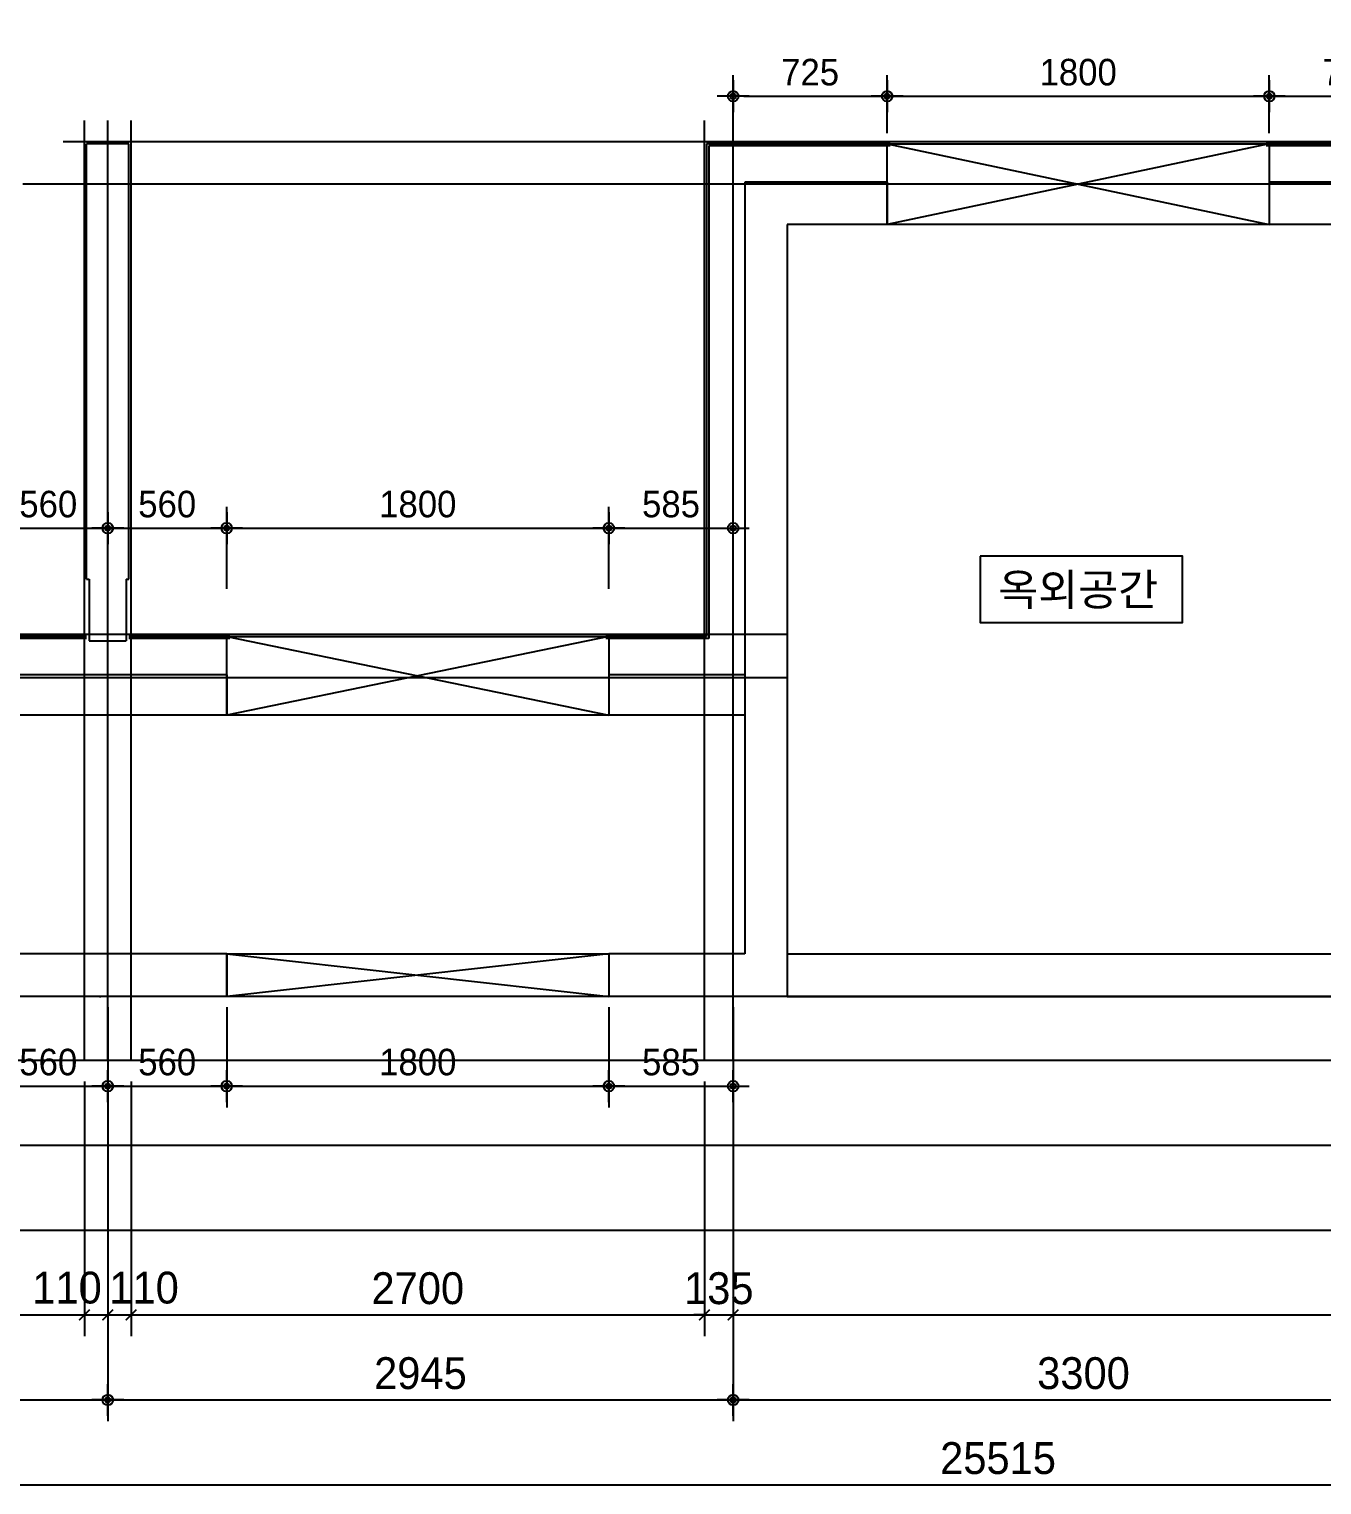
# Model space of a CAD drawing. Header units: millimetres. Extents: x 0 to 92204, y -190080 to 23760.
# Drawn here: x 12728 to 18816, y -183313 to -176458 of the extents above; entities that cross this region are included whole.
import ezdxf
from ezdxf.enums import TextEntityAlignment as Align

# ---------------------------------------------------------------- set-up
doc = ezdxf.new("R2010")
doc.units = ezdxf.units.MM
doc.header["$LTSCALE"] = 100
doc.linetypes.add('AUDIT_D_220706163347-0', pattern=[0])
doc.linetypes.add('CEN', pattern=[62, 60, -1, 0, -1])
doc.layers.get('defpoints').update_dxf_attribs({"color": 139})
for name, color, linetype in [('AA-XXXX-DIMS', 7, 'Continuous'), ('CEN_CON', 1, 'CEN'), ('CEN_WALL', 12, 'CEN'), ('CONC', 2, 'Continuous'), ('DIM', 7, 'AUDIT_D_220706163347-0'), ('ELE3_CON', 7, 'Continuous'), ('MC', 135, 'Continuous'), ('WAL', 3, 'Continuous'), ('WAL_DRY', 7, 'Continuous'), ('실명', 3, 'AUDIT_D_220706163347-0'), ('실명박스', 7, 'AUDIT_D_220706163347-0'), ('창호-open', 4, 'Continuous')]:
    doc.layers.add(name, color=color, linetype=linetype)
doc.styles.add('HAUD01', font='Dotum.ttf')
doc.styles.add('돋움', font='Dotum.ttf')
doc.styles.add('맑은고딕', font='malgun.ttf', dxfattribs={"width": 0.9})
doc.dimstyles.new('DIM-50', dxfattribs={"dimscale": 50, "dimtxt": 3, "dimasz": 1, "dimexe": 2, "dimexo": 2, "dimgap": 1, "dimtad": 1, "dimdec": 0, "dimzin": 0, "dimdsep": 46, "dimtxsty": '맑은고딕', "dimblk1": 'DIMDOT', "dimblk2": 'DIMDOT', "dimsah": 1, "dimcen": 0.09, "dimdle": 2, "dimclrd": 7, "dimclre": 7, "dimclrt": 3, "dimadec": 0, "dimazin": 0, "dimtfac": 1, "dimtdec": 0, "dimtix": 1, "dimtmove": 2, "dimatfit": 3, "dimldrblk": 'DIMDOT', "dimfxl": 1, "dimtolj": 1, "dimtzin": 0, "dimarcsym": 0})
doc.dimstyles.new('MCDIM-50', dxfattribs={"dimscale": 50, "dimtxt": 3, "dimasz": 1, "dimexe": 2, "dimexo": 2, "dimgap": 1, "dimtad": 1, "dimdec": 0, "dimzin": 0, "dimdsep": 46, "dimtxsty": '맑은고딕', "dimblk1": 'ARCHTICK', "dimblk2": 'ARCHTICK', "dimsah": 1, "dimcen": 0.09, "dimdle": 2, "dimclrd": 7, "dimclre": 7, "dimclrt": 3, "dimadec": 0, "dimazin": 0, "dimtfac": 1, "dimtdec": 0, "dimtix": 1, "dimtmove": 2, "dimatfit": 3, "dimldrblk": 'ARCHTICK', "dimfxl": 1, "dimtolj": 1, "dimtzin": 0, "dimarcsym": 0})
doc.dimstyles.new('내부100', dxfattribs={"dimscale": 50, "dimtxt": 2.5, "dimasz": 1, "dimexe": 2, "dimexo": 1, "dimgap": 1, "dimtad": 1, "dimdec": 0, "dimzin": 0, "dimdsep": 46, "dimtxsty": '돋움', "dimblk1": 'DIMDOT', "dimblk2": 'DIMDOT', "dimsah": 1, "dimcen": 0.09, "dimdle": 2, "dimclrd": 7, "dimclre": 7, "dimclrt": 3, "dimadec": 0, "dimazin": 0, "dimtfac": 1, "dimtdec": 0, "dimtix": 1, "dimtmove": 2, "dimatfit": 3, "dimldrblk": 'DIMDOT', "dimfxl": 1, "dimtolj": 1, "dimtzin": 0, "dimarcsym": 0})

# ---------------------------------------------------------------- blocks, each defined once
blk = doc.blocks.new('U-131B(기본)', base_point=(-85340.5, -187585.7))
at = {"layer": 'CEN_CON'}
for p, q in [((-76775.5, -187885.7), (-76775.5, -183460.7)), ((-70710.5, -187585.7), (-85945.5, -187585.7))]:
    blk.add_line(p, q, dxfattribs=at)
at = {"layer": 'CEN_WALL'}
for p, q in [((-73830.5, -187885.7), (-73830.5, -183460.7)), ((-70710.5, -183760.7), (-74065.5, -183760.7)), ((-73575.5, -186085.7), (-81705.5, -186085.7))]:
    blk.add_line(p, q, dxfattribs=at)
at = {"layer": 'CONC'}
for p, q in [((-76875.5, -185620.7), (-76875.5, -183570.7)), ((-76675.5, -183570.7), (-76875.5, -183570.7)), ((-76675.5, -185620.7), (-76675.5, -183570.7)), ((-73775.5, -183750.7), (-73775.5, -187385.7)), ((-73105.5, -183750.7), (-73775.5, -183750.7)), ((-73105.5, -183750.7), (-73105.5, -183950.7)), ((-70585.5, -183750.7), (-71305.5, -183750.7)), ((-71305.5, -183750.7), (-71305.5, -183950.7)), ((-73575.5, -183950.7), (-73575.5, -187585.7)), ((-73105.5, -183950.7), (-73575.5, -183950.7)), ((-70835.5, -183950.7), (-71305.5, -183950.7)), ((-76875.5, -185620.7), (-76862.5, -185620.7)), ((-76862.5, -185620.7), (-76862.5, -185910.7)), ((-76688.5, -185620.7), (-76688.5, -185910.7)), ((-76688.5, -185620.7), (-76675.5, -185620.7)), ((-76862.5, -185910.7), (-76688.5, -185910.7)), ((-76215.5, -187385.7), (-77335.5, -187385.7)), ((-76215.5, -187385.7), (-76215.5, -187585.7)), ((-73775.5, -187385.7), (-74415.5, -187385.7)), ((-74415.5, -187385.7), (-74415.5, -187585.7)), ((-76215.5, -187585.7), (-77335.5, -187585.7)), ((-73575.5, -187585.7), (-74415.5, -187585.7))]:
    blk.add_line(p, q, dxfattribs=at)
at = {"layer": 'ELE3_CON'}
for p, q in [((-76215.5, -187385.7), (-74415.5, -187385.7)), ((-73575.5, -187385.7), (-70835.5, -187385.7)), ((-73575.5, -187585.7), (-70835.5, -187585.7))]:
    blk.add_line(p, q, dxfattribs=at)
at = {"layer": 'MC'}
for p, q in [((-76885.5, -187885.7), (-76885.5, -183460.7)), ((-76665.5, -187885.7), (-76665.5, -183460.7)), ((-73965.5, -187885.7), (-73965.5, -183460.7)), ((-76985.5, -183560.7), (-70710.5, -183560.7)), ((-73575.5, -185880.7), (-81705.5, -185880.7))]:
    blk.add_line(p, q, dxfattribs=at)
at = {"layer": 'WAL'}
for p, q in [((-76215.5, -186070.7), (-77335.5, -186070.7)), ((-76215.5, -186070.7), (-76215.5, -186260.7)), ((-73775.5, -186070.7), (-74415.5, -186070.7)), ((-74415.5, -186070.7), (-74415.5, -186260.7)), ((-76215.5, -186260.7), (-77335.5, -186260.7)), ((-73775.5, -186260.7), (-74415.5, -186260.7))]:
    blk.add_line(p, q, dxfattribs=at)
at = {"layer": 'WAL_DRY'}
for p, q in [((-73955.5, -183570.7), (-73955.5, -185890.7)), ((-73090.5, -183570.7), (-73955.5, -183570.7)), ((-70405.5, -183570.7), (-71320.5, -183570.7)), ((-73945.5, -183580.7), (-73945.5, -185900.7)), ((-73090.5, -183580.7), (-73945.5, -183580.7)), ((-70415.5, -183580.7), (-71320.5, -183580.7)), ((-76875.5, -185890.7), (-77350.5, -185890.7)), ((-76875.5, -185900.7), (-77350.5, -185900.7)), ((-76200.5, -185890.7), (-76675.5, -185890.7)), ((-76200.5, -185900.7), (-76675.5, -185900.7)), ((-73955.5, -185890.7), (-74430.5, -185890.7)), ((-73945.5, -185900.7), (-74430.5, -185900.7))]:
    blk.add_line(p, q, dxfattribs=at)
blk = doc.blocks.new('DIMDOT')
at = {"layer": 'AA-XXXX-DIMS'}
for p, q in [((0, -1.5), (0, 1.5)), ((-1.5, 0), (1.5, 0))]:
    blk.add_line(p, q, dxfattribs=at)
for radius in [0.5, 0.25]:
    blk.add_circle((0, 0), radius, dxfattribs=at)
blk = doc.blocks.new('*D2541')
at = {"layer": 'defpoints', "color": 0, "transparency": 16777216}
for p in [(8378.8, -205073.2), (13098.8, -205073.2), (13098.8, -206673.2)]:
    blk.add_point(p, dxfattribs=at)
at = {"layer": 'DIM', "color": 7, "lineweight": -2, "transparency": 16777216}
for p, q in [((8378.8, -205173.2), (8378.8, -206773.2)), ((13098.8, -205173.2), (13098.8, -206773.2)), ((8428.8, -206673.2), (13048.8, -206673.2))]:
    blk.add_line(p, q, dxfattribs=at)
at = {"layer": 'DIM', "color": 7, "lineweight": -2, "transparency": 16777216, "xscale": 50, "yscale": 50, "zscale": 50, "rotation": 180}
blk.add_blockref('DIMDOT', (8378.8, -206673.2), dxfattribs=at)
at = {"layer": 'DIM', "color": 7, "lineweight": -2, "transparency": 16777216, "xscale": 50, "yscale": 50, "zscale": 50}
blk.add_blockref('DIMDOT', (13098.8, -206673.2), dxfattribs=at)
at = {"layer": 'DIM', "color": 3, "transparency": 16777216, "insert": (10738.8, -206548.1), "char_height": 150, "attachment_point": 5, "style": 'HAUD01'}
blk.add_mtext('\\A1;4720', dxfattribs=at)
blk = doc.blocks.new('*D2542')
at = {"layer": 'defpoints', "color": 0, "transparency": 16777216}
for p in [(13098.8, -205073.2), (16043.8, -205073.2), (16043.8, -206673.2)]:
    blk.add_point(p, dxfattribs=at)
at = {"layer": 'DIM', "color": 7, "lineweight": -2, "transparency": 16777216}
for p, q in [((13098.8, -205173.2), (13098.8, -206773.2)), ((16043.8, -205173.2), (16043.8, -206773.2)), ((13148.8, -206673.2), (15993.8, -206673.2))]:
    blk.add_line(p, q, dxfattribs=at)
at = {"layer": 'DIM', "color": 7, "lineweight": -2, "transparency": 16777216, "xscale": 50, "yscale": 50, "zscale": 50, "rotation": 180}
blk.add_blockref('DIMDOT', (13098.8, -206673.2), dxfattribs=at)
at = {"layer": 'DIM', "color": 7, "lineweight": -2, "transparency": 16777216, "xscale": 50, "yscale": 50, "zscale": 50}
blk.add_blockref('DIMDOT', (16043.8, -206673.2), dxfattribs=at)
at = {"layer": 'DIM', "color": 3, "transparency": 16777216, "insert": (14571.3, -206548.1), "char_height": 150, "attachment_point": 5, "style": 'HAUD01'}
blk.add_mtext('\\A1;2945', dxfattribs=at)
blk = doc.blocks.new('*D2543')
at = {"layer": 'defpoints', "color": 0, "transparency": 16777216}
for p in [(16043.8, -205073.2), (19343.8, -205073.2), (19343.8, -206673.2)]:
    blk.add_point(p, dxfattribs=at)
at = {"layer": 'DIM', "color": 7, "lineweight": -2, "transparency": 16777216}
for p, q in [((16043.8, -205173.2), (16043.8, -206773.2)), ((19343.8, -205173.2), (19343.8, -206773.2)), ((16093.8, -206673.2), (19293.8, -206673.2))]:
    blk.add_line(p, q, dxfattribs=at)
at = {"layer": 'DIM', "color": 7, "lineweight": -2, "transparency": 16777216, "xscale": 50, "yscale": 50, "zscale": 50, "rotation": 180}
blk.add_blockref('DIMDOT', (16043.8, -206673.2), dxfattribs=at)
at = {"layer": 'DIM', "color": 7, "lineweight": -2, "transparency": 16777216, "xscale": 50, "yscale": 50, "zscale": 50}
blk.add_blockref('DIMDOT', (19343.8, -206673.2), dxfattribs=at)
at = {"layer": 'DIM', "color": 3, "transparency": 16777216, "insert": (17693.8, -206548.1), "char_height": 150, "attachment_point": 5, "style": 'HAUD01'}
blk.add_mtext('\\A1;3300', dxfattribs=at)
blk = doc.blocks.new('*D2548')
at = {"layer": 'defpoints', "color": 0, "transparency": 16777216}
for p in [(4533.8, -205073.2), (30048.8, -205073.2), (30048.8, -207073.2)]:
    blk.add_point(p, dxfattribs=at)
at = {"layer": 'DIM', "color": 7, "lineweight": -2, "transparency": 16777216}
for p, q in [((4533.8, -205173.2), (4533.8, -207173.2)), ((30048.8, -205173.2), (30048.8, -207173.2)), ((4583.8, -207073.2), (29998.8, -207073.2))]:
    blk.add_line(p, q, dxfattribs=at)
at = {"layer": 'DIM', "color": 7, "lineweight": -2, "transparency": 16777216, "xscale": 50, "yscale": 50, "zscale": 50, "rotation": 180}
blk.add_blockref('DIMDOT', (4533.8, -207073.2), dxfattribs=at)
at = {"layer": 'DIM', "color": 7, "lineweight": -2, "transparency": 16777216, "xscale": 50, "yscale": 50, "zscale": 50}
blk.add_blockref('DIMDOT', (30048.8, -207073.2), dxfattribs=at)
at = {"layer": 'DIM', "color": 3, "transparency": 16777216, "insert": (17291.3, -206948.1), "char_height": 150, "attachment_point": 5, "style": 'HAUD01'}
blk.add_mtext('\\A1;25515', dxfattribs=at)
blk = doc.blocks.new('_ArchTick')
at = {"color": 0, "linetype": 'ByBlock', "const_width": 0.15}
blk.add_lwpolyline([(-0.5, -0.5), (0.5, 0.5)], dxfattribs=at)
blk = doc.blocks.new('*D2553')
at = {"layer": 'defpoints', "color": 0, "linetype": 'ByBlock', "transparency": 16777216}
for p in [(8488.8, -205073.2), (12988.8, -205073.2), (12988.8, -206273.2)]:
    blk.add_point(p, dxfattribs=at)
at = {"layer": 'DIM', "color": 7, "linetype": 'ByBlock', "lineweight": -2, "transparency": 16777216}
for p, q in [((8488.8, -205173.2), (8488.8, -206373.2)), ((12988.8, -205173.2), (12988.8, -206373.2)), ((8388.8, -206273.2), (13088.8, -206273.2))]:
    blk.add_line(p, q, dxfattribs=at)
at = {"layer": 'DIM', "color": 7, "linetype": 'ByBlock', "lineweight": -2, "transparency": 16777216, "xscale": 50, "yscale": 50, "zscale": 50, "rotation": 180}
blk.add_blockref('_ArchTick', (8488.8, -206273.2), dxfattribs=at)
at = {"layer": 'DIM', "color": 7, "linetype": 'ByBlock', "lineweight": -2, "transparency": 16777216, "xscale": 50, "yscale": 50, "zscale": 50}
blk.add_blockref('_ArchTick', (12988.8, -206273.2), dxfattribs=at)
at = {"layer": 'DIM', "color": 3, "linetype": 'ByBlock', "transparency": 16777216, "insert": (10738.8, -206148.1), "char_height": 150, "attachment_point": 5, "style": 'HAUD01'}
blk.add_mtext('\\A1;4500', dxfattribs=at)
blk = doc.blocks.new('*D2554')
at = {"layer": 'defpoints', "color": 0, "linetype": 'ByBlock', "transparency": 16777216}
for p in [(12988.8, -205073.2), (13098.8, -205073.2), (13098.8, -206273.2)]:
    blk.add_point(p, dxfattribs=at)
at = {"layer": 'DIM', "color": 7, "linetype": 'ByBlock', "lineweight": -2, "transparency": 16777216}
for p, q in [((12988.8, -205173.2), (12988.8, -206373.2)), ((13098.8, -205173.2), (13098.8, -206373.2)), ((12888.8, -206273.2), (13198.8, -206273.2))]:
    blk.add_line(p, q, dxfattribs=at)
at = {"layer": 'DIM', "color": 7, "linetype": 'ByBlock', "lineweight": -2, "transparency": 16777216, "xscale": 50, "yscale": 50, "zscale": 50, "rotation": 180}
blk.add_blockref('_ArchTick', (12988.8, -206273.2), dxfattribs=at)
at = {"layer": 'DIM', "color": 7, "linetype": 'ByBlock', "lineweight": -2, "transparency": 16777216, "xscale": 50, "yscale": 50, "zscale": 50}
blk.add_blockref('_ArchTick', (13098.8, -206273.2), dxfattribs=at)
at = {"layer": 'DIM', "color": 3, "linetype": 'ByBlock', "transparency": 16777216, "insert": (12906.9, -206145.3), "char_height": 150, "attachment_point": 5, "style": 'HAUD01'}
blk.add_mtext('\\A1;110', dxfattribs=at)
blk = doc.blocks.new('*D2555')
at = {"layer": 'defpoints', "color": 0, "linetype": 'ByBlock', "transparency": 16777216}
for p in [(13098.8, -205073.2), (13208.8, -205073.2), (13208.8, -206273.2)]:
    blk.add_point(p, dxfattribs=at)
at = {"layer": 'DIM', "color": 7, "linetype": 'ByBlock', "lineweight": -2, "transparency": 16777216}
for p, q in [((13098.8, -205173.2), (13098.8, -206373.2)), ((13208.8, -205173.2), (13208.8, -206373.2)), ((12998.8, -206273.2), (13308.8, -206273.2))]:
    blk.add_line(p, q, dxfattribs=at)
at = {"layer": 'DIM', "color": 7, "linetype": 'ByBlock', "lineweight": -2, "transparency": 16777216, "xscale": 50, "yscale": 50, "zscale": 50, "rotation": 180}
blk.add_blockref('_ArchTick', (13098.8, -206273.2), dxfattribs=at)
at = {"layer": 'DIM', "color": 7, "linetype": 'ByBlock', "lineweight": -2, "transparency": 16777216, "xscale": 50, "yscale": 50, "zscale": 50}
blk.add_blockref('_ArchTick', (13208.8, -206273.2), dxfattribs=at)
at = {"layer": 'DIM', "color": 3, "linetype": 'ByBlock', "transparency": 16777216, "insert": (13269.9, -206145.3), "char_height": 150, "attachment_point": 5, "style": 'HAUD01'}
blk.add_mtext('\\A1;110', dxfattribs=at)
blk = doc.blocks.new('*D2556')
at = {"layer": 'defpoints', "color": 0, "linetype": 'ByBlock', "transparency": 16777216}
for p in [(13208.8, -205073.2), (15908.8, -205073.2), (15908.8, -206273.2)]:
    blk.add_point(p, dxfattribs=at)
at = {"layer": 'DIM', "color": 7, "linetype": 'ByBlock', "lineweight": -2, "transparency": 16777216}
for p, q in [((13208.8, -205173.2), (13208.8, -206373.2)), ((15908.8, -205173.2), (15908.8, -206373.2)), ((13108.8, -206273.2), (16008.8, -206273.2))]:
    blk.add_line(p, q, dxfattribs=at)
at = {"layer": 'DIM', "color": 7, "linetype": 'ByBlock', "lineweight": -2, "transparency": 16777216, "xscale": 50, "yscale": 50, "zscale": 50, "rotation": 180}
blk.add_blockref('_ArchTick', (13208.8, -206273.2), dxfattribs=at)
at = {"layer": 'DIM', "color": 7, "linetype": 'ByBlock', "lineweight": -2, "transparency": 16777216, "xscale": 50, "yscale": 50, "zscale": 50}
blk.add_blockref('_ArchTick', (15908.8, -206273.2), dxfattribs=at)
at = {"layer": 'DIM', "color": 3, "linetype": 'ByBlock', "transparency": 16777216, "insert": (14558.8, -206148.1), "char_height": 150, "attachment_point": 5, "style": 'HAUD01'}
blk.add_mtext('\\A1;2700', dxfattribs=at)
blk = doc.blocks.new('*D2557')
at = {"layer": 'defpoints', "color": 0, "linetype": 'ByBlock', "transparency": 16777216}
for p in [(15908.8, -205073.2), (16043.8, -205073.2), (16043.8, -206273.2)]:
    blk.add_point(p, dxfattribs=at)
at = {"layer": 'DIM', "color": 7, "linetype": 'ByBlock', "lineweight": -2, "transparency": 16777216}
for p, q in [((15908.8, -205173.2), (15908.8, -206373.2)), ((16043.8, -205173.2), (16043.8, -206373.2)), ((15908.8, -206273.2), (15858.8, -206273.2)), ((15908.8, -206273.2), (16043.8, -206273.2)), ((16043.8, -206273.2), (16093.8, -206273.2))]:
    blk.add_line(p, q, dxfattribs=at)
at = {"layer": 'DIM', "color": 7, "linetype": 'ByBlock', "lineweight": -2, "transparency": 16777216, "xscale": 50, "yscale": 50, "zscale": 50}
blk.add_blockref('_ArchTick', (15908.8, -206273.2), dxfattribs=at)
at = {"layer": 'DIM', "color": 7, "linetype": 'ByBlock', "lineweight": -2, "transparency": 16777216, "xscale": 50, "yscale": 50, "zscale": 50, "rotation": 180}
blk.add_blockref('_ArchTick', (16043.8, -206273.2), dxfattribs=at)
at = {"layer": 'DIM', "color": 3, "linetype": 'ByBlock', "transparency": 16777216, "insert": (15976.3, -206148.1), "char_height": 150, "attachment_point": 5, "style": 'HAUD01'}
blk.add_mtext('\\A1;135', dxfattribs=at)
blk = doc.blocks.new('*D1374')
at = {"layer": 'defpoints', "color": 0, "transparency": 16777216}
for p in [(12538.8, -181013.2), (13098.8, -181013.2), (13098.8, -181435.6)]:
    blk.add_point(p, dxfattribs=at)
at = {"layer": 'DIM', "color": 7, "lineweight": -2, "transparency": 16777216}
for p, q in [((12538.8, -181063.2), (12538.8, -181535.6)), ((13098.8, -181063.2), (13098.8, -181535.6)), ((12588.8, -181435.6), (13048.8, -181435.6))]:
    blk.add_line(p, q, dxfattribs=at)
at = {"layer": 'DIM', "color": 7, "lineweight": -2, "transparency": 16777216, "xscale": 50, "yscale": 50, "zscale": 50, "rotation": 180}
blk.add_blockref('DIMDOT', (12538.8, -181435.6), dxfattribs=at)
at = {"layer": 'DIM', "color": 7, "lineweight": -2, "transparency": 16777216, "xscale": 50, "yscale": 50, "zscale": 50}
blk.add_blockref('DIMDOT', (13098.8, -181435.6), dxfattribs=at)
at = {"layer": 'DIM', "color": 3, "transparency": 16777216, "insert": (12818.8, -181323), "char_height": 125, "attachment_point": 5, "style": '돋움'}
blk.add_mtext('\\A1;560', dxfattribs=at)
blk = doc.blocks.new('*D1375')
at = {"layer": 'defpoints', "color": 0, "transparency": 16777216}
for p in [(13098.8, -181013.2), (13658.8, -181013.2), (13658.8, -181435.6)]:
    blk.add_point(p, dxfattribs=at)
at = {"layer": 'DIM', "color": 7, "lineweight": -2, "transparency": 16777216}
for p, q in [((13098.8, -181063.2), (13098.8, -181535.6)), ((13658.8, -181063.2), (13658.8, -181535.6)), ((13148.8, -181435.6), (13608.8, -181435.6))]:
    blk.add_line(p, q, dxfattribs=at)
at = {"layer": 'DIM', "color": 7, "lineweight": -2, "transparency": 16777216, "xscale": 50, "yscale": 50, "zscale": 50, "rotation": 180}
blk.add_blockref('DIMDOT', (13098.8, -181435.6), dxfattribs=at)
at = {"layer": 'DIM', "color": 7, "lineweight": -2, "transparency": 16777216, "xscale": 50, "yscale": 50, "zscale": 50}
blk.add_blockref('DIMDOT', (13658.8, -181435.6), dxfattribs=at)
at = {"layer": 'DIM', "color": 3, "transparency": 16777216, "insert": (13378.8, -181323), "char_height": 125, "attachment_point": 5, "style": '돋움'}
blk.add_mtext('\\A1;560', dxfattribs=at)
blk = doc.blocks.new('*D1376')
at = {"layer": 'defpoints', "color": 0, "transparency": 16777216}
for p in [(13658.8, -181013.2), (15458.8, -181013.2), (15458.8, -181435.6)]:
    blk.add_point(p, dxfattribs=at)
at = {"layer": 'DIM', "color": 7, "lineweight": -2, "transparency": 16777216}
for p, q in [((13658.8, -181063.2), (13658.8, -181535.6)), ((15458.8, -181063.2), (15458.8, -181535.6)), ((13708.8, -181435.6), (15408.8, -181435.6))]:
    blk.add_line(p, q, dxfattribs=at)
at = {"layer": 'DIM', "color": 7, "lineweight": -2, "transparency": 16777216, "xscale": 50, "yscale": 50, "zscale": 50, "rotation": 180}
blk.add_blockref('DIMDOT', (13658.8, -181435.6), dxfattribs=at)
at = {"layer": 'DIM', "color": 7, "lineweight": -2, "transparency": 16777216, "xscale": 50, "yscale": 50, "zscale": 50}
blk.add_blockref('DIMDOT', (15458.8, -181435.6), dxfattribs=at)
at = {"layer": 'DIM', "color": 3, "transparency": 16777216, "insert": (14558.8, -181323), "char_height": 125, "attachment_point": 5, "style": '돋움'}
blk.add_mtext('\\A1;1800', dxfattribs=at)
blk = doc.blocks.new('*D1377')
at = {"layer": 'defpoints', "color": 0, "transparency": 16777216}
for p in [(15458.8, -181013.2), (16043.8, -181013.2), (16043.8, -181435.6)]:
    blk.add_point(p, dxfattribs=at)
at = {"layer": 'DIM', "color": 7, "lineweight": -2, "transparency": 16777216}
for p, q in [((15458.8, -181063.2), (15458.8, -181535.6)), ((16043.8, -181063.2), (16043.8, -181535.6)), ((15508.8, -181435.6), (15993.8, -181435.6))]:
    blk.add_line(p, q, dxfattribs=at)
at = {"layer": 'DIM', "color": 7, "lineweight": -2, "transparency": 16777216, "xscale": 50, "yscale": 50, "zscale": 50, "rotation": 180}
blk.add_blockref('DIMDOT', (15458.8, -181435.6), dxfattribs=at)
at = {"layer": 'DIM', "color": 7, "lineweight": -2, "transparency": 16777216, "xscale": 50, "yscale": 50, "zscale": 50}
blk.add_blockref('DIMDOT', (16043.8, -181435.6), dxfattribs=at)
at = {"layer": 'DIM', "color": 3, "transparency": 16777216, "insert": (15751.3, -181323), "char_height": 125, "attachment_point": 5, "style": '돋움'}
blk.add_mtext('\\A1;585', dxfattribs=at)
blk = doc.blocks.new('*D1395')
at = {"layer": 'defpoints', "color": 0, "transparency": 16777216}
for p in [(13098.8, -178808.1), (12538.8, -179143.2), (13098.8, -179143.2)]:
    blk.add_point(p, dxfattribs=at)
at = {"layer": 'DIM', "color": 7, "lineweight": -2, "transparency": 16777216}
for p, q in [((12538.8, -179093.2), (12538.8, -178708.1)), ((13098.8, -179093.2), (13098.8, -178708.1)), ((12588.8, -178808.1), (13048.8, -178808.1))]:
    blk.add_line(p, q, dxfattribs=at)
at = {"layer": 'DIM', "color": 7, "lineweight": -2, "transparency": 16777216, "xscale": 50, "yscale": 50, "zscale": 50, "rotation": 180}
blk.add_blockref('DIMDOT', (12538.8, -178808.1), dxfattribs=at)
at = {"layer": 'DIM', "color": 7, "lineweight": -2, "transparency": 16777216, "xscale": 50, "yscale": 50, "zscale": 50}
blk.add_blockref('DIMDOT', (13098.8, -178808.1), dxfattribs=at)
at = {"layer": 'DIM', "color": 3, "transparency": 16777216, "insert": (12818.8, -178695.5), "char_height": 125, "attachment_point": 5, "style": '돋움'}
blk.add_mtext('\\A1;560', dxfattribs=at)
blk = doc.blocks.new('*D1396')
at = {"layer": 'defpoints', "color": 0, "transparency": 16777216}
for p in [(13658.8, -178808.1), (13098.8, -179143.2), (13658.8, -179143.2)]:
    blk.add_point(p, dxfattribs=at)
at = {"layer": 'DIM', "color": 7, "lineweight": -2, "transparency": 16777216}
for p, q in [((13098.8, -179093.2), (13098.8, -178708.1)), ((13658.8, -179093.2), (13658.8, -178708.1)), ((13148.8, -178808.1), (13608.8, -178808.1))]:
    blk.add_line(p, q, dxfattribs=at)
at = {"layer": 'DIM', "color": 7, "lineweight": -2, "transparency": 16777216, "xscale": 50, "yscale": 50, "zscale": 50, "rotation": 180}
blk.add_blockref('DIMDOT', (13098.8, -178808.1), dxfattribs=at)
at = {"layer": 'DIM', "color": 7, "lineweight": -2, "transparency": 16777216, "xscale": 50, "yscale": 50, "zscale": 50}
blk.add_blockref('DIMDOT', (13658.8, -178808.1), dxfattribs=at)
at = {"layer": 'DIM', "color": 3, "transparency": 16777216, "insert": (13378.8, -178695.5), "char_height": 125, "attachment_point": 5, "style": '돋움'}
blk.add_mtext('\\A1;560', dxfattribs=at)
blk = doc.blocks.new('*D1397')
at = {"layer": 'defpoints', "color": 0, "transparency": 16777216}
for p in [(15458.8, -178808.1), (13658.8, -179143.2), (15458.8, -179143.2)]:
    blk.add_point(p, dxfattribs=at)
at = {"layer": 'DIM', "color": 7, "lineweight": -2, "transparency": 16777216}
for p, q in [((13658.8, -179093.2), (13658.8, -178708.1)), ((15458.8, -179093.2), (15458.8, -178708.1)), ((13708.8, -178808.1), (15408.8, -178808.1))]:
    blk.add_line(p, q, dxfattribs=at)
at = {"layer": 'DIM', "color": 7, "lineweight": -2, "transparency": 16777216, "xscale": 50, "yscale": 50, "zscale": 50, "rotation": 180}
blk.add_blockref('DIMDOT', (13658.8, -178808.1), dxfattribs=at)
at = {"layer": 'DIM', "color": 7, "lineweight": -2, "transparency": 16777216, "xscale": 50, "yscale": 50, "zscale": 50}
blk.add_blockref('DIMDOT', (15458.8, -178808.1), dxfattribs=at)
at = {"layer": 'DIM', "color": 3, "transparency": 16777216, "insert": (14558.8, -178695.5), "char_height": 125, "attachment_point": 5, "style": '돋움'}
blk.add_mtext('\\A1;1800', dxfattribs=at)
blk = doc.blocks.new('*D1398')
at = {"layer": 'defpoints', "color": 0, "transparency": 16777216}
for p in [(16043.8, -178808.1), (15458.8, -179143.2), (16043.8, -179143.2)]:
    blk.add_point(p, dxfattribs=at)
at = {"layer": 'DIM', "color": 7, "lineweight": -2, "transparency": 16777216}
for p, q in [((15458.8, -179093.2), (15458.8, -178708.1)), ((16043.8, -179093.2), (16043.8, -178708.1)), ((15508.8, -178808.1), (15993.8, -178808.1))]:
    blk.add_line(p, q, dxfattribs=at)
at = {"layer": 'DIM', "color": 7, "lineweight": -2, "transparency": 16777216, "xscale": 50, "yscale": 50, "zscale": 50, "rotation": 180}
blk.add_blockref('DIMDOT', (15458.8, -178808.1), dxfattribs=at)
at = {"layer": 'DIM', "color": 7, "lineweight": -2, "transparency": 16777216, "xscale": 50, "yscale": 50, "zscale": 50}
blk.add_blockref('DIMDOT', (16043.8, -178808.1), dxfattribs=at)
at = {"layer": 'DIM', "color": 3, "transparency": 16777216, "insert": (15751.3, -178695.5), "char_height": 125, "attachment_point": 5, "style": '돋움'}
blk.add_mtext('\\A1;585', dxfattribs=at)
blk = doc.blocks.new('*D1451')
at = {"layer": 'defpoints', "color": 0, "transparency": 16777216}
for p in [(16768.8, -176774.3), (16043.8, -176998.2), (16768.8, -176998.2)]:
    blk.add_point(p, dxfattribs=at)
at = {"layer": 'DIM', "color": 7, "lineweight": -2, "transparency": 16777216}
for p, q in [((16043.8, -176948.2), (16043.8, -176674.3)), ((16768.8, -176948.2), (16768.8, -176674.3)), ((16093.8, -176774.3), (16718.8, -176774.3))]:
    blk.add_line(p, q, dxfattribs=at)
at = {"layer": 'DIM', "color": 7, "lineweight": -2, "transparency": 16777216, "xscale": 50, "yscale": 50, "zscale": 50, "rotation": 180}
blk.add_blockref('DIMDOT', (16043.8, -176774.3), dxfattribs=at)
at = {"layer": 'DIM', "color": 7, "lineweight": -2, "transparency": 16777216, "xscale": 50, "yscale": 50, "zscale": 50}
blk.add_blockref('DIMDOT', (16768.8, -176774.3), dxfattribs=at)
at = {"layer": 'DIM', "color": 3, "transparency": 16777216, "insert": (16406.3, -176661.7), "char_height": 125, "attachment_point": 5, "style": '돋움'}
blk.add_mtext('\\A1;725', dxfattribs=at)
blk = doc.blocks.new('*D1452')
at = {"layer": 'defpoints', "color": 0, "transparency": 16777216}
for p in [(18568.8, -176774.3), (16768.8, -176998.2), (18568.8, -176998.2)]:
    blk.add_point(p, dxfattribs=at)
at = {"layer": 'DIM', "color": 7, "lineweight": -2, "transparency": 16777216}
for p, q in [((16768.8, -176948.2), (16768.8, -176674.3)), ((18568.8, -176948.2), (18568.8, -176674.3)), ((16818.8, -176774.3), (18518.8, -176774.3))]:
    blk.add_line(p, q, dxfattribs=at)
at = {"layer": 'DIM', "color": 7, "lineweight": -2, "transparency": 16777216, "xscale": 50, "yscale": 50, "zscale": 50, "rotation": 180}
blk.add_blockref('DIMDOT', (16768.8, -176774.3), dxfattribs=at)
at = {"layer": 'DIM', "color": 7, "lineweight": -2, "transparency": 16777216, "xscale": 50, "yscale": 50, "zscale": 50}
blk.add_blockref('DIMDOT', (18568.8, -176774.3), dxfattribs=at)
at = {"layer": 'DIM', "color": 3, "transparency": 16777216, "insert": (17668.8, -176661.7), "char_height": 125, "attachment_point": 5, "style": '돋움'}
blk.add_mtext('\\A1;1800', dxfattribs=at)
blk = doc.blocks.new('*D1453')
at = {"layer": 'defpoints', "color": 0, "transparency": 16777216}
for p in [(19343.8, -176774.3), (18568.8, -176998.2), (19343.8, -176998.2)]:
    blk.add_point(p, dxfattribs=at)
at = {"layer": 'DIM', "color": 7, "lineweight": -2, "transparency": 16777216}
for p, q in [((18568.8, -176948.2), (18568.8, -176674.3)), ((19343.8, -176948.2), (19343.8, -176674.3)), ((18618.8, -176774.3), (19293.8, -176774.3))]:
    blk.add_line(p, q, dxfattribs=at)
at = {"layer": 'DIM', "color": 7, "lineweight": -2, "transparency": 16777216, "xscale": 50, "yscale": 50, "zscale": 50, "rotation": 180}
blk.add_blockref('DIMDOT', (18568.8, -176774.3), dxfattribs=at)
at = {"layer": 'DIM', "color": 7, "lineweight": -2, "transparency": 16777216, "xscale": 50, "yscale": 50, "zscale": 50}
blk.add_blockref('DIMDOT', (19343.8, -176774.3), dxfattribs=at)
at = {"layer": 'DIM', "color": 3, "transparency": 16777216, "insert": (18956.3, -176661.7), "char_height": 125, "attachment_point": 5, "style": '돋움'}
blk.add_mtext('\\A1;775', dxfattribs=at)
blk = doc.blocks.new('DIM-1108')
at = {"layer": 'DIM'}
for base, p1, p2, picture, middle in [((30048.8, -207073.2), (4533.8, -205073.2), (30048.8, -205073.2), '*D2548', (17291.3, -206948.1)), ((13098.8, -206673.2), (8378.8, -205073.2), (13098.8, -205073.2), '*D2541', (10738.8, -206548.1)), ((16043.8, -206673.2), (13098.8, -205073.2), (16043.8, -205073.2), '*D2542', (14571.3, -206548.1)), ((19343.8, -206673.2), (16043.8, -205073.2), (19343.8, -205073.2), '*D2543', (17693.8, -206548.1))]:
    dim = blk.add_linear_dim(base=base, p1=p1, p2=p2, angle=180, dimstyle='DIM-50', override={"dimscale": 50, "dimtxsty": 'HAUD01'}, dxfattribs=at)
    dim.commit()
    dim.dimension.update_dxf_attribs({"geometry": picture, "text_midpoint": middle})
at = {"layer": 'DIM', "linetype": 'ByBlock'}
for base, p1, p2, picture, middle in [((12988.8, -206273.2), (8488.8, -205073.2), (12988.8, -205073.2), '*D2553', (10738.8, -206148.1)), ((15908.8, -206273.2), (13208.8, -205073.2), (15908.8, -205073.2), '*D2556', (14558.8, -206148.1)), ((16043.8, -206273.2), (15908.8, -205073.2), (16043.8, -205073.2), '*D2557', (15976.3, -206148.1))]:
    dim = blk.add_linear_dim(base=base, p1=p1, p2=p2, angle=180, dimstyle='MCDIM-50', override={"dimtxsty": 'HAUD01'}, dxfattribs=at)
    dim.commit()
    dim.dimension.update_dxf_attribs({"geometry": picture, "text_midpoint": middle})
for base, p1, p2, picture, middle in [((13098.8, -206273.2), (12988.8, -205073.2), (13098.8, -205073.2), '*D2554', (12906.9, -206145.3)), ((13208.8, -206273.2), (13098.8, -205073.2), (13208.8, -205073.2), '*D2555', (13269.9, -206145.3))]:
    dim = blk.add_linear_dim(base=base, p1=p1, p2=p2, angle=180, dimstyle='MCDIM-50', override={"dimtxsty": 'HAUD01'}, dxfattribs=at)
    dim.commit()
    dim.dimension.update_dxf_attribs({"geometry": picture, "text_midpoint": middle, "dimtype": 128})

msp = doc.modelspace()

# ---------------------------------------------------------------- linework, layer by layer
at = {"layer": 'CEN_CON'}
msp.add_line((15808.8, -177188.2), (12698.8, -177188.2), dxfattribs=at)
at = {"layer": 'defpoints'}
for points in [[(36663.8, -166588.2), (1928.8, -166588.2), (1928.8, -183313.2), (36663.8, -183313.2)], [(36263.8, -166988.2), (2328.8, -166988.2), (2328.8, -182913.2), (36263.8, -182913.2)], [(35863.8, -167388.2), (2728.8, -167388.2), (2728.8, -182513.2), (35863.8, -182513.2)], [(35463.8, -167788.2), (3128.8, -167788.2), (3128.8, -182113.2), (35463.8, -182113.2)], [(35063.8, -168188.2), (3528.8, -168188.2), (3528.8, -181713.2), (35063.8, -181713.2)], [(34663.8, -168588.2), (3928.8, -168588.2), (3928.8, -181313.2), (34663.8, -181313.2)]]:
    msp.add_lwpolyline(points, close=True, dxfattribs=at)
at = {"layer": '실명박스'}
msp.add_lwpolyline([(17207.2, -178940.5), (17207.2, -179253), (18159.8, -179253), (18159.8, -178940.5)], close=True, dxfattribs=at)
at = {"layer": '창호-open'}
for p, q in [((18568.8, -176998.2), (16768.8, -177378.2)), ((16768.8, -176998.2), (18568.8, -177378.2)), ((15458.8, -179318.2), (13658.8, -179688.2)), ((13658.8, -179318.2), (15458.8, -179688.2)), ((15458.8, -180813.2), (13658.8, -181013.2)), ((13658.8, -180813.2), (15458.8, -181013.2))]:
    msp.add_line(p, q, dxfattribs=at)
for points in [[(16768.8, -176998.2), (18568.8, -176998.2), (18568.8, -177378.2), (16768.8, -177378.2)], [(13658.8, -179318.2), (15458.8, -179318.2), (15458.8, -179688.2), (13658.8, -179688.2)], [(13658.8, -180813.2), (15458.8, -180813.2), (15458.8, -181013.2), (13658.8, -181013.2)]]:
    msp.add_lwpolyline(points, close=True, dxfattribs=at)

# ---------------------------------------------------------------- block references
for name, p in [('DIM-1108', (0, 23760)), ('U-131B(기본)', (4533.8, -181013.2))]:
    msp.add_blockref(name, p)

# ---------------------------------------------------------------- texts
at = {"layer": '실명', "style": 'HAUD01'}
msp.add_text('옥외공간', height=150, dxfattribs=at).set_placement((17668.8, -179095.7), align=Align.MIDDLE)

# ---------------------------------------------------------------- dimensions: what is measured, and where the dimension line sits
at = {"layer": 'DIM'}
for base, p1, p2, picture, middle in [((16768.8, -176774.3), (16043.8, -176998.2), (16768.8, -176998.2), '*D1451', (16406.3, -176661.7)), ((18568.8, -176774.3), (16768.8, -176998.2), (18568.8, -176998.2), '*D1452', (17668.8, -176661.7)), ((19343.8, -176774.3), (18568.8, -176998.2), (19343.8, -176998.2), '*D1453', (18956.3, -176661.7)), ((13098.8, -178808.1), (12538.8, -179143.2), (13098.8, -179143.2), '*D1395', (12818.8, -178695.5)), ((13658.8, -178808.1), (13098.8, -179143.2), (13658.8, -179143.2), '*D1396', (13378.8, -178695.5)), ((15458.8, -178808.1), (13658.8, -179143.2), (15458.8, -179143.2), '*D1397', (14558.8, -178695.5)), ((16043.8, -178808.1), (15458.8, -179143.2), (16043.8, -179143.2), '*D1398', (15751.3, -178695.5))]:
    dim = msp.add_linear_dim(base=base, p1=p1, p2=p2, dimstyle='내부100', override={"dimscale": 50}, dxfattribs=at)
    dim.commit()
    dim.dimension.update_dxf_attribs({"geometry": picture, "text_midpoint": middle})
for base, p1, p2, picture, middle in [((13098.8, -181435.6), (12538.8, -181013.2), (13098.8, -181013.2), '*D1374', (12818.8, -181323)), ((13658.8, -181435.6), (13098.8, -181013.2), (13658.8, -181013.2), '*D1375', (13378.8, -181323)), ((15458.8, -181435.6), (13658.8, -181013.2), (15458.8, -181013.2), '*D1376', (14558.8, -181323)), ((16043.8, -181435.6), (15458.8, -181013.2), (16043.8, -181013.2), '*D1377', (15751.3, -181323))]:
    dim = msp.add_linear_dim(base=base, p1=p1, p2=p2, angle=180, dimstyle='내부100', override={"dimscale": 50}, dxfattribs=at)
    dim.commit()
    dim.dimension.update_dxf_attribs({"geometry": picture, "text_midpoint": middle})

doc.saveas('drawing.dxf')
